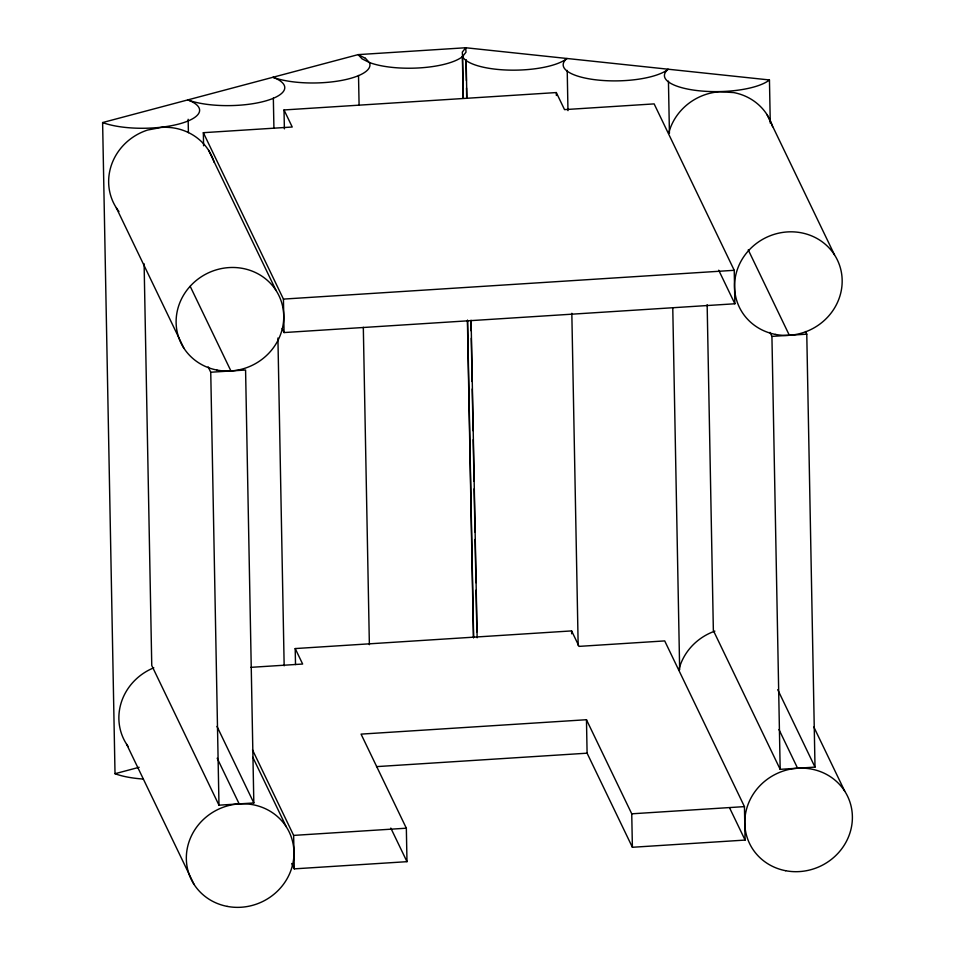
<?xml version="1.0" encoding="UTF-8"?>
<svg xmlns="http://www.w3.org/2000/svg" width="955" height="955" viewBox="0 0 955 955"><rect width="100%" height="100%" fill="white"/><g stroke="black" fill="none" stroke-linecap="round" stroke-linejoin="round"><path stroke-width="1.43" d="M463.342 98.281L462.554 56.56L465.992 52.191L465.742 47.75L358.125 54.626L102.615 122.55L115.018 773.705A54.411 17.011 -1.1 0 0 143.047 779.029M115.018 773.705L139.144 767.295M284.387 128.865L284.017 109.956L556.311 92.563L564.524 109.622L654.139 103.892L734.228 270.301L734.873 303.774L284.065 332.555L282.131 328.532M203.594 145.781L203.343 132.685L292.23 127.015L284.017 109.956M203.343 132.685L283.432 299.094L734.228 270.301M208.154 366.863L210.745 372.235L245.578 370.015L253.827 802.952L218.982 805.184L151.761 665.504L144.109 263.795M769.993 332.388L771.927 336.387L806.772 334.166L815.009 767.116L780.175 769.336L713.361 630.527L707.154 304.693M295.513 664.561L295.202 648.564L571.615 630.909L579.064 646.38L664.704 640.912L744.446 806.617L745.091 840.078L632.389 847.276L587.098 753.185L586.466 719.724L361.062 734.12L406.341 828.2L406.985 861.673L294.283 868.859L291.705 863.523M250.879 667.342L302.651 664.035L295.202 648.564M376.533 766.626L587.098 753.185M252.49 749.878L293.639 835.398L406.341 828.2M586.466 719.724L631.744 813.815L744.446 806.617M769.455 79.957L465.742 47.75L462.304 52.119L462.554 56.56A54.411 17.011 -1.1 0 0 510.197 70.133A54.411 17.011 -1.1 0 0 566.984 58.482A54.411 17.011 -1.1 0 0 597.651 80.029A54.411 17.011 -1.1 0 0 668.214 69.226A54.411 17.011 -1.1 0 0 698.881 90.761A54.411 17.011 -1.1 0 0 769.455 79.957L770.279 123.171M766.996 114.588L834.467 254.782M805.483 331.492L806.772 334.166M748.231 249.852L789.343 335.277M718.721 270.217L734.873 303.774M813.839 727.006L844.686 791.086M777.752 689.701L815.009 767.116M778.97 729.513L797.592 768.226M729.656 808.002L745.091 840.078M208.572 150.257L276.043 290.451M190.2 286.333L230.919 370.946M116.355 207.892L183.826 348.086M390.81 828.069L406.985 861.673M252.848 757.327L286.261 826.755M216.988 726.397L253.827 802.952M217.191 758.222L239.168 803.895M126.573 744.196L194.044 884.39M771.927 336.387L780.175 769.336M668.44 81.139L669.431 133.294M672.762 307.629L679.662 669.718M631.744 813.815L632.389 847.276M567.21 70.407L567.974 110.637M571.83 313.288L578.169 645.568M571.615 630.909L571.675 633.81M556.311 92.563L556.371 95.476M466.136 59.64L466.876 98.377M471.102 320.402L477.142 637.785M466.004 61.156L466.374 80.53M466.506 87.979L466.709 98.413M470.934 320.426L471.137 330.86M471.281 338.309L472.104 381.523M472.248 388.971L473.035 430.693M473.214 439.634L474.002 481.356M474.146 488.805L474.969 532.019M475.113 539.468L475.936 582.681M476.079 590.13L476.867 631.852M467.58 320.295L473.62 637.677M462.387 56.584L463.187 98.305M467.413 320.331L473.465 637.713M358.519 75.481L359.092 105.289M363.318 327.302L369.37 644.685M283.432 299.094L284.065 332.555M293.639 835.398L294.283 868.859M273.345 98.126L273.918 127.922M277.917 338.022L284.16 665.838M210.745 372.235L218.982 805.184M188.147 119.28L188.41 132.685M102.615 122.55A54.411 17.011 -1.1 0 0 179.062 123.971A54.411 17.011 -1.1 0 0 187.777 99.905A54.411 17.011 -1.1 0 0 264.225 101.326A54.411 17.011 -1.1 0 0 272.951 77.271A54.411 17.011 -1.1 0 0 337.222 81.175A54.411 17.011 -1.1 0 0 369.346 62.505A54.411 17.011 -1.1 0 0 462.554 56.56M118.945 211.521A54.411 51.164 -25.7 0 1 147.583 130.047L161.479 127.397A54.411 51.164 -25.7 0 1 214.183 162.374M668.655 133.354A54.411 51.164 -25.7 0 1 719.903 91.728L733.87 92.599A54.411 51.164 -25.7 0 1 772.607 126.717M678.874 669.658A54.411 51.164 -25.7 0 1 714.889 631.136M128.257 746.631A54.411 51.164 -25.7 0 1 153.803 667.808M365.431 58.303L358.125 54.626L362.041 58.828L369.346 62.505L365.431 58.303M227.171 906.379A54.411 51.164 -25.7 0 0 291.872 838.872A54.411 51.164 -25.7 0 0 201.41 821.455A54.411 51.164 -25.7 0 0 227.171 906.379M785.607 870.709A54.411 51.164 -25.7 0 0 850.296 803.215A54.411 51.164 -25.7 0 0 759.834 785.798A54.411 51.164 -25.7 0 0 785.607 870.709M216.964 370.074A54.411 51.164 -25.7 0 0 281.653 302.568A54.411 51.164 -25.7 0 0 191.191 285.151A54.411 51.164 -25.7 0 0 216.964 370.074M775.388 334.405A54.411 51.164 -25.7 0 0 840.078 266.911A54.411 51.164 -25.7 0 0 749.615 249.494A54.411 51.164 -25.7 0 0 775.388 334.405"/></g></svg>
